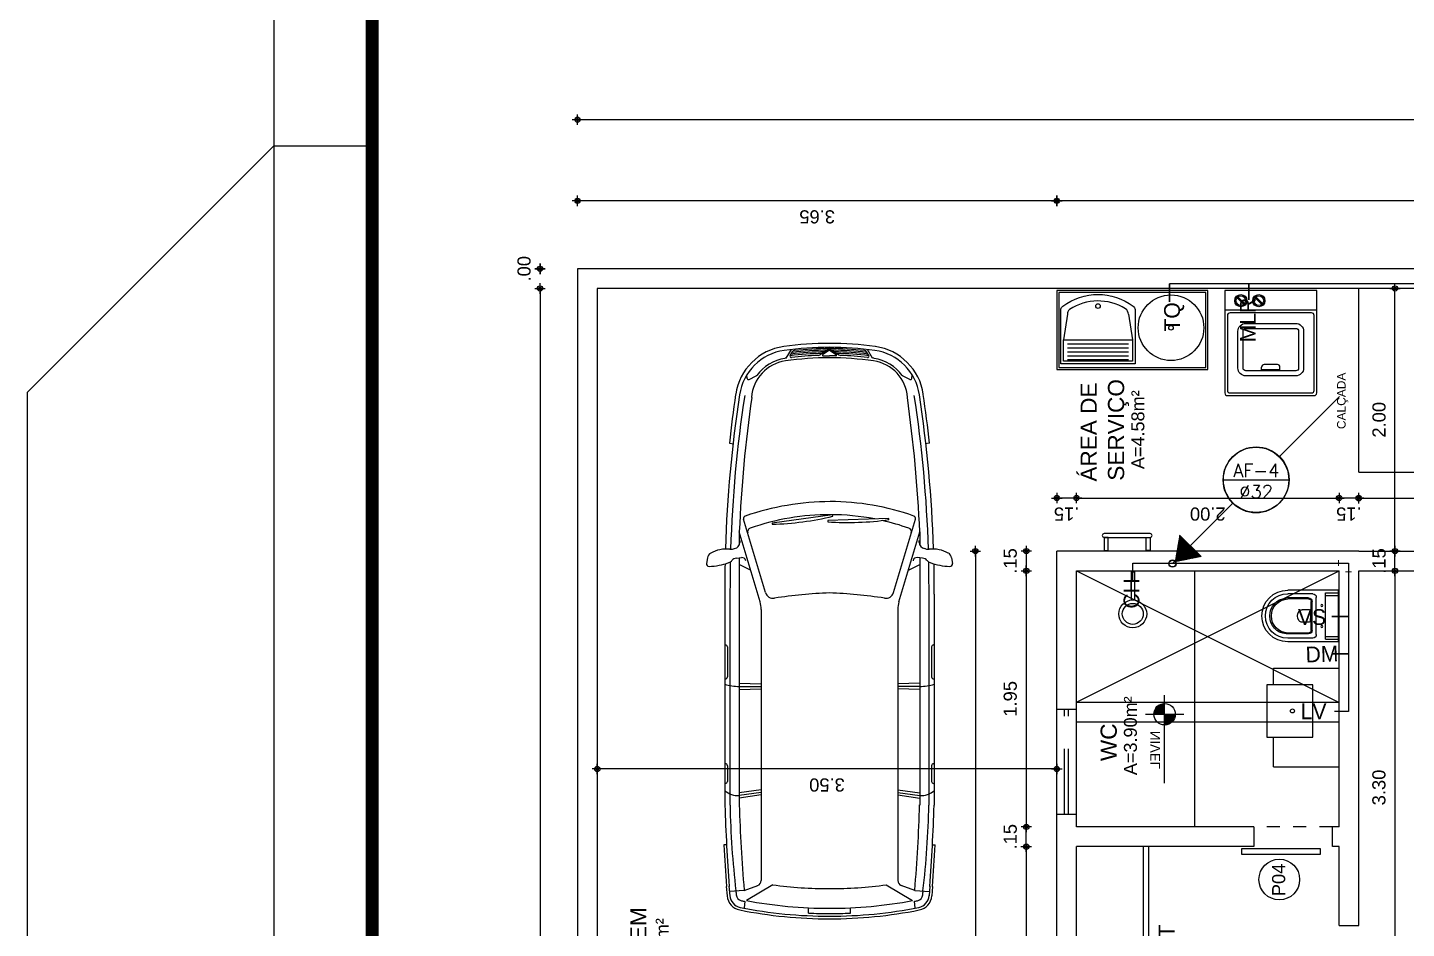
# Model space of a CAD drawing. Header units: millimetres. Extents: x 2426 to 2585, y 1215 to 1309.
# Drawn here: x 2507.04 to 2517.54, y 1279.96 to 1286.82 of the extents above; entities that cross this region are included whole.
import ezdxf
from ezdxf.enums import TextEntityAlignment as Align

# ---------------------------------------------------------------- set-up
doc = ezdxf.new("R2010")
doc.units = ezdxf.units.MM
for name, pattern in [('DASHDOT2', [12.7, 6.35, -3.175, 0, -3.175]), ('DASHED', [0.75, 0.5, -0.25]), ('HIDDEN2', [0.1875, 0.125, -0.0625])]:
    doc.linetypes.add(name, pattern=pattern)
for name, color, linetype in [('01', 1, 'Continuous'), ('02', 2, 'Continuous'), ('A-PEN-B', 5, 'Continuous'), ('A-PEN-C', 4, 'Continuous'), ('A-PEN-G', 3, 'Continuous'), ('A-PEN-M', 6, 'Continuous'), ('BANHO_COZINHA', 7, 'Continuous'), ('CONEXÃO_HIDRÁULICA', 2, 'Continuous'), ('DIVERSOS', 4, 'Continuous'), ('HATCH', 8, 'Continuous'), ('MOVEIS', 7, 'Continuous'), ('TEXTO0', 7, 'Continuous'), ('TEXTO2', 3, 'Continuous'), ('TUBULAÇÃO_HIDRÁULICA', 5, 'Continuous'), ('TXT_0', 7, 'Continuous')]:
    doc.layers.add(name, color=color, linetype=linetype)
doc.styles.add('ADITIVOCAD', font='ROMANS.shx')
doc.styles.add('CARIMBO_DADOS', font='arial.ttf', dxfattribs={"height": 0.1})
doc.styles.add('SANSSERIF', font='sas_____.pfb', dxfattribs={"height": 1})
doc.dimstyles.new('COTAS_EXTERNAS', dxfattribs={"dimtxt": 0.1, "dimasz": 0.01, "dimexe": 0, "dimexo": 0, "dimgap": 0.07, "dimtad": 1, "dimzin": 5, "dimdsep": 46, "dimtxsty": 'CARIMBO_DADOS', "dimblk1": 'CIRCULOS', "dimblk2": 'CIRCULOS', "dimsah": 1, "dimcen": 0, "dimse1": 1, "dimse2": 1, "dimclrd": 8, "dimclre": 8, "dimclrt": 230, "dimadec": 0, "dimazin": 0, "dimtfac": 100, "dimtix": 1, "dimtmove": 2, "dimatfit": 3, "dimldrblk": 'CIRCULOS', "dimfxl": 0, "dimtolj": 1, "dimtzin": 5, "dimarcsym": 0})

# ---------------------------------------------------------------- blocks, each defined once
blk = doc.blocks.new('CIRCULOS')
at = {"layer": 'A-PEN-M'}
for p, q in [((-4, 0), (4, 0)), ((0, 4), (0, -4))]:
    blk.add_line(p, q, dxfattribs=at)
for radius in [2, 1]:
    blk.add_circle((0, 0), radius, dxfattribs=at)
blk = doc.blocks.new('*D289')
at = {"layer": 'A-PEN-B', "color": 8, "lineweight": -2, "ltscale": 0.25, "transparency": 16777216}
for p, q in [((2510.942, 1284.997), (2510.942, 1285.007)), ((2510.942, 1284.977), (2510.942, 1284.967))]:
    blk.add_line(p, q, dxfattribs=at)
at = {"layer": 'Defpoints', "color": 0, "ltscale": 0.25, "transparency": 16777216}
for p in [(2510.942, 1284.987), (2511.228, 1284.987), (2511.228, 1284.987)]:
    blk.add_point(p, dxfattribs=at)
at = {"layer": 'A-PEN-B', "color": 8, "lineweight": -2, "ltscale": 0.25, "transparency": 16777216, "xscale": 0.01, "yscale": 0.01, "zscale": 0.01}
for rotation in [90, 270]:
    blk.add_blockref('CIRCULOS', (2510.942, 1284.987), dxfattribs=dict(at, rotation=rotation))
at = {"layer": 'A-PEN-B', "color": 230, "ltscale": 0.25, "transparency": 16777216, "insert": (2510.821, 1284.987), "char_height": 0.1, "attachment_point": 5, "rotation": 90, "style": 'CARIMBO_DADOS'}
blk.add_mtext('\\A1;.00', dxfattribs=at)
blk = doc.blocks.new('Adh_hicol0')
for radius in [0.559, 0.515]:
    blk.add_circle((0, 0), radius)
blk = doc.blocks.new('Adh_BalaoAf')
for p, q in [((0, 0), (0.65, 0)), ((1.8, 0), (1.15, 0))]:
    blk.add_line(p, q)
blk.add_circle((0.9, 0), 0.25)
blk = doc.blocks.new('Adh_Afn')
blk.add_line((-0.25, 0), (0.25, 0))
blk.add_circle((0, 0), 0.25)
at = {"flags": 8}
for tag, p in [('$AF', (0, 0.07)), ('$DIAM', (0, -0.091))]:
    blk.add_attdef(tag, text='', height=0.1, dxfattribs=at).set_placement(p, align=Align.MIDDLE)

msp = doc.modelspace()

# ---------------------------------------------------------------- hatches: boundary and pattern name
h = msp.add_hatch()
h.set_pattern_fill('_U', color=253, scale=0.005, angle=135, style=0, double=1)
h.set_pattern_definition([(135, (2985.984509, -2586.1457387), (-0.003535533906, -0.003535533906), []), (225, (2985.984509, -2586.1457387), (0.003535533906, -0.003535533906), [])])
h.paths.add_polyline_path([(2515.618, 1281.595, -0.414214), (2515.699, 1281.676), (2515.699, 1281.595)])
h.paths.add_polyline_path([(2515.699, 1281.595), (2515.781, 1281.595, -0.414214), (2515.699, 1281.513)])
at = {"layer": 'HATCH', "lineweight": 18}
h = msp.add_hatch(dxfattribs=at)
h.set_pattern_fill('LINE,_O', color=256, scale=0.001, angle=338.4888)
h.set_pattern_definition([(338.48882318, (285.7381787, 1099.1396418), (0.001164217631, 0.002953848728), [])])
h.paths.add_polyline_path([(2515.979, 1282.796), (2515.813, 1282.959), (2515.778, 1282.756)])

# ---------------------------------------------------------------- linework, layer by layer
at = {"color": 253}
for p, q in [((2512.818, 1284.306), (2512.857, 1284.372)), ((2512.847, 1284.326), (2512.864, 1284.355)), ((2513.147, 1284.379), (2513.076, 1284.332)), ((2513.147, 1284.367), (2513.096, 1284.333)), ((2513.098, 1284.324), (2513.147, 1284.324)), ((2513.147, 1284.379), (2513.217, 1284.332)), ((2513.147, 1284.367), (2513.198, 1284.333)), ((2513.195, 1284.324), (2513.147, 1284.324)), ((2513.446, 1284.326), (2513.43, 1284.355)), ((2513.475, 1284.306), (2513.437, 1284.372)), ((2512.52, 1284.152), (2512.518, 1284.179)), ((2512.535, 1284.144), (2512.589, 1284.172)), ((2513.759, 1284.144), (2513.704, 1284.172)), ((2513.774, 1284.152), (2513.776, 1284.179)), ((2512.385, 1283.659), (2512.418, 1283.655)), ((2513.909, 1283.659), (2513.876, 1283.655)), ((2512.66, 1282.521), (2512.493, 1283.08)), ((2513.171, 1283.112), (2512.71, 1283.051)), ((2512.71, 1283.051), (2512.711, 1283.042)), ((2513.598, 1283.086), (2513.134, 1283.069)), ((2513.134, 1283.069), (2513.134, 1283.06)), ((2513.173, 1283.103), (2513.171, 1283.112)), ((2513.599, 1283.076), (2513.598, 1283.086)), ((2513.634, 1282.521), (2513.801, 1283.08)), ((2512.459, 1282.983), (2512.459, 1282.884)), ((2512.618, 1282.45), (2512.459, 1282.983)), ((2513.676, 1282.45), (2513.835, 1282.983)), ((2513.835, 1282.983), (2513.835, 1282.884)), ((2512.416, 1282.854), (2512.424, 1282.856)), ((2513.877, 1282.854), (2513.869, 1282.856)), ((2512.217, 1282.786), (2512.21, 1282.743)), ((2512.438, 1282.783), (2512.477, 1282.788)), ((2512.459, 1282.786), (2512.459, 1280.902)), ((2512.546, 1282.692), (2512.459, 1282.736)), ((2513.748, 1282.692), (2513.835, 1282.736)), ((2513.856, 1282.783), (2513.817, 1282.788)), ((2513.834, 1282.786), (2513.834, 1280.902)), ((2514.077, 1282.786), (2514.084, 1282.743)), ((2512.349, 1282.51), (2512.349, 1280.902)), ((2512.389, 1282.51), (2512.389, 1280.902)), ((2513.904, 1282.51), (2513.904, 1280.902)), ((2513.944, 1282.51), (2513.944, 1280.902)), ((2512.626, 1282.393), (2512.626, 1280.329)), ((2513.667, 1282.393), (2513.667, 1280.329)), ((2512.354, 1282.123), (2512.349, 1282.123)), ((2512.369, 1282.108), (2512.369, 1281.879)), ((2513.924, 1282.108), (2513.924, 1281.879)), ((2513.939, 1282.123), (2513.944, 1282.123)), ((2512.354, 1281.864), (2512.349, 1281.864)), ((2512.459, 1281.832), (2512.626, 1281.827)), ((2512.459, 1281.807), (2512.626, 1281.807)), ((2512.459, 1281.783), (2512.626, 1281.788)), ((2513.835, 1281.832), (2513.667, 1281.827)), ((2513.835, 1281.807), (2513.667, 1281.807)), ((2513.835, 1281.783), (2513.667, 1281.788)), ((2513.939, 1281.864), (2513.944, 1281.864)), ((2515.699, 1281.069), (2515.699, 1281.741)), ((2515.553, 1281.595), (2515.846, 1281.595)), ((2512.354, 1281.218), (2512.349, 1281.218)), ((2512.369, 1281.203), (2512.369, 1281.083)), ((2513.924, 1281.203), (2513.924, 1281.083)), ((2513.939, 1281.218), (2513.944, 1281.218)), ((2512.354, 1281.068), (2512.349, 1281.068)), ((2513.939, 1281.068), (2513.944, 1281.068)), ((2512.626, 1281.02), (2512.459, 1280.996)), ((2512.626, 1281), (2512.459, 1280.975)), ((2512.626, 1280.98), (2512.459, 1280.955)), ((2513.667, 1281.02), (2513.835, 1280.996)), ((2513.667, 1281), (2513.835, 1280.975)), ((2513.667, 1280.98), (2513.835, 1280.955)), ((2512.362, 1280.601), (2512.342, 1280.6)), ((2513.931, 1280.601), (2513.951, 1280.6)), ((2512.361, 1280.283), (2512.367, 1280.212)), ((2512.381, 1280.285), (2512.387, 1280.213)), ((2512.497, 1280.254), (2512.385, 1280.245)), ((2512.497, 1280.254), (2512.6, 1280.291)), ((2512.715, 1280.295), (2512.514, 1280.176)), ((2513.579, 1280.295), (2513.78, 1280.176)), ((2513.797, 1280.254), (2513.694, 1280.291)), ((2513.797, 1280.254), (2513.909, 1280.245)), ((2513.912, 1280.285), (2513.906, 1280.213)), ((2513.932, 1280.283), (2513.926, 1280.212)), ((2512.502, 1280.17), (2512.496, 1280.121)), ((2512.986, 1280.081), (2512.988, 1280.12)), ((2513.307, 1280.081), (2513.306, 1280.12)), ((2513.791, 1280.17), (2513.798, 1280.121))]:
    msp.add_line(p, q, dxfattribs=at)
msp.add_circle((2515.699, 1281.595), 0.0817, dxfattribs=at)
for centre, radius, start, end in [((2513.147, 1281.924), 2.495, 89.9922, 98.0306), ((2513.147, 1281.924), 2.495, 81.9694, 90.0078), ((2512.858, 1283.969), 0.43, 98.0306, 171.7041), ((2512.858, 1283.969), 0.4, 98.0306, 171.7041), ((2513.147, 1281.924), 2.465, 89.9922, 98.0306), ((2513.147, 1281.924), 2.385, 89.9922, 98.0937), ((2512.856, 1284.321), 0.01, 149.5234, 276.9056), ((2513.147, 1281.924), 2.419, 91.3102, 97.1229), ((2513.147, 1281.924), 2.431, 90.8639, 96.9141), ((2513.147, 1281.924), 2.405, 92.0444, 96.9056), ((2513.147, 1281.924), 2.443, 90.4273, 96.6993), ((2512.881, 1284.344), 0.02, 96.2528, 149.5234), ((2513.147, 1281.924), 2.455, 90, 96.2528), ((2513.06, 1284.357), 0.03, 272.0444, 303.64), ((2513.098, 1284.329), 0.005, 123.5137, 270), ((2513.147, 1281.924), 2.465, 81.9694, 90.0078), ((2513.147, 1281.924), 2.455, 83.7472, 90), ((2513.147, 1281.924), 2.385, 81.9063, 90.0078), ((2513.147, 1281.924), 2.443, 83.3007, 89.5727), ((2513.147, 1281.924), 2.431, 83.0859, 89.1361), ((2513.195, 1284.329), 0.005, 270, 56.4863), ((2513.147, 1281.924), 2.419, 82.8771, 88.6898), ((2513.234, 1284.357), 0.03, 236.36, 267.9556), ((2513.147, 1281.924), 2.405, 83.0944, 87.9556), ((2513.412, 1284.344), 0.02, 30.4766, 83.7472), ((2513.438, 1284.321), 0.01, 263.0944, 30.4766), ((2513.436, 1283.969), 0.4, 8.2959, 81.9694), ((2513.436, 1283.969), 0.43, 8.2959, 81.9694), ((2512.853, 1283.988), 0.3, 98.0937, 176.3106), ((2512.853, 1283.988), 0.32, 98.0937, 144.2893), ((2513.147, 1281.924), 2.405, 97.843, 98.0937), ((2513.147, 1281.924), 2.405, 81.9063, 82.157), ((2513.441, 1283.988), 0.3, 3.6894, 81.9063), ((2513.441, 1283.988), 0.32, 35.7107, 81.9063), ((2512.53, 1284.153), 0.01, 185.3423, 296.4749), ((2512.585, 1284.181), 0.01, 296.4749, 324.2893), ((2513.709, 1284.181), 0.01, 215.7107, 243.5251), ((2513.764, 1284.153), 0.01, 243.5251, 354.6577), ((2522.009, 1282.555), 9.66, 171.2385, 178.2293), ((2523.121, 1282.472), 10.802, 171.7041, 173.6926), ((2522.01, 1282.555), 9.621, 171.2344, 178.2284), ((2523, 1282.528), 10.55, 171.9398, 177.529), ((2503.294, 1282.528), 10.55, 2.471, 8.0602), ((2504.284, 1282.555), 9.621, 1.7716, 8.7656), ((2504.284, 1282.555), 9.66, 1.7707, 8.7615), ((2503.172, 1282.472), 10.802, 6.3074, 8.2959), ((2513.165, 1281.18), 2.034, 90.3247, 108.9193), ((2513.153, 1281.32), 1.894, 70.3901, 90.0138), ((2512.512, 1283.086), 0.02, 109.6099, 196.6119), ((2513.141, 1281.319), 1.795, 89.6316, 109.4683), ((2512.65, 1285.294), 2.253, 271.5598, 283.4099), ((2513.287, 1285.308), 2.253, 266.1076, 277.9577), ((2513.153, 1281.32), 1.794, 79.095, 90.0138), ((2513.153, 1281.32), 1.794, 70.5282, 77.22), ((2513.782, 1283.086), 0.02, 343.3881, 70.3901), ((2536.525, 1282.343), 24.034, 178.5497, 178.5532), ((2512.553, 1282.984), 0.03, 109.4718, 196.6119), ((2513.741, 1282.984), 0.03, 343.3881, 70.5282), ((2489.768, 1282.343), 24.034, 1.4468, 1.4503), ((2512.365, 1282.598), 0.255, 85.0058, 118.7734), ((2512.396, 1282.952), 0.1, 265.0058, 281.8917), ((2512.414, 1282.905), 0.05, 281.8917, 358.3273), ((2534.039, 1282.273), 21.585, 178.2873, 178.3273), ((2492.254, 1282.273), 21.585, 1.6727, 1.7127), ((2513.88, 1282.905), 0.05, 181.6727, 258.1083), ((2513.898, 1282.952), 0.1, 258.1083, 274.9942), ((2513.929, 1282.598), 0.255, 61.2266, 94.9942), ((2512.229, 1282.74), 0.02, 170.7899, 272.3087), ((2512.266, 1282.778), 0.05, 118.7734, 170.7899), ((2512.21, 1283.212), 0.492, 272.3087, 290.122), ((2525.15, 1282.51), 12.801, 178.9695, 180), ((2512.372, 1282.79), 0.0411, 281.2199, 321.8273), ((2525.15, 1282.51), 12.761, 178.904, 180), ((2512.443, 1282.734), 0.05, 96.4201, 141.8273), ((2512.48, 1282.758), 0.03, 11.9864, 96.4201), ((2513.813, 1282.758), 0.03, 83.5799, 168.0136), ((2513.85, 1282.734), 0.05, 38.1727, 83.5799), ((2513.922, 1282.79), 0.0411, 218.1727, 258.7801), ((2501.144, 1282.51), 12.761, 0, 1.096), ((2514.083, 1283.212), 0.492, 249.878, 267.6913), ((2501.144, 1282.51), 12.801, 0, 1.0305), ((2514.028, 1282.778), 0.05, 9.2101, 61.2266), ((2514.064, 1282.74), 0.02, 267.6913, 9.2101), ((2512.426, 1282.393), 0.2, 0, 16.6119), ((2512.717, 1282.538), 0.06, 196.6119, 281.0951), ((2513.282, 1278.876), 3.645, 92.1236, 98.7298), ((2513.012, 1278.876), 3.645, 81.2702, 87.8764), ((2513.577, 1282.538), 0.06, 258.9049, 343.3881), ((2513.867, 1282.393), 0.2, 163.3881, 180), ((2512.354, 1282.108), 0.015, 0, 90), ((2513.939, 1282.108), 0.015, 90, 180), ((2512.448, 1282.111), 0.304, 251.0892, 272.1187), ((2512.354, 1281.879), 0.015, 270, 0), ((2513.846, 1282.111), 0.304, 267.8813, 288.9108), ((2513.939, 1281.879), 0.015, 180, 270), ((2512.354, 1281.203), 0.015, 0, 90), ((2513.939, 1281.203), 0.015, 90, 180), ((2512.354, 1281.083), 0.015, 270, 0), ((2513.939, 1281.083), 0.015, 180, 270), ((2512.451, 1281.13), 0.155, 229.1448, 273.0127), ((2513.843, 1281.13), 0.155, 266.9873, 310.8552), ((2529.983, 1281.5), 17.643, 181.9438, 183.9507), ((2519.12, 1281.037), 6.732, 181.1365, 186.7175), ((2524.54, 1281.268), 12.086, 181.7201, 184.8106), ((2501.753, 1281.268), 12.086, 355.1894, 358.2799), ((2507.173, 1281.037), 6.732, 353.2825, 358.8635), ((2496.311, 1281.5), 17.643, 356.0493, 358.0562), ((2529.983, 1281.5), 17.663, 182.9218, 183.9507), ((2496.311, 1281.5), 17.663, 356.0493, 357.0782), ((2512.586, 1280.329), 0.04, 289.4009, 0), ((2513.707, 1280.329), 0.04, 180, 250.5991), ((2512.487, 1280.222), 0.1, 184.867, 258.7257), ((2534.058, 1282.157), 21.708, 185.042, 185.1212), ((2512.487, 1280.224), 0.05, 184.867, 259.4617), ((2513.147, 1283.532), 3.265, 262.3957, 270), ((2513.147, 1283.532), 3.265, 270, 277.6043), ((2513.807, 1280.224), 0.05, 280.5383, 355.133), ((2513.807, 1280.222), 0.1, 281.2743, 355.133), ((2492.236, 1282.157), 21.708, 354.8788, 354.958), ((2512.487, 1280.222), 0.12, 184.867, 258.7257), ((2513.147, 1283.532), 3.475, 258.7257, 270), ((2513.102, 1283.532), 3.415, 259.4617, 259.8848), ((2513.147, 1283.532), 3.415, 259.3133, 270), ((2513.147, 1283.532), 3.415, 270, 280.6867), ((2513.147, 1283.532), 3.475, 270, 281.2743), ((2513.191, 1283.532), 3.415, 280.1152, 280.5383), ((2513.807, 1280.222), 0.12, 281.2743, 355.133), ((2513.147, 1283.532), 3.495, 258.7257, 270), ((2513.147, 1283.532), 3.455, 267.3372, 270), ((2513.147, 1283.532), 3.495, 270, 281.2743), ((2513.147, 1283.532), 3.455, 270, 272.6628)]:
    msp.add_arc(centre, radius, start, end, dxfattribs=at)
at = {"layer": '01', "color": 253}
for p, q in [((2515.444, 1282.678), (2515.47, 1282.678)), ((2515.444, 1282.678), (2515.444, 1282.464)), ((2515.47, 1282.678), (2515.47, 1282.464)), ((2516.796, 1282.48), (2516.625, 1282.48)), ((2516.828, 1282.512), (2516.637, 1282.512)), ((2516.796, 1282.473), (2516.637, 1282.473)), ((2516.816, 1282.233), (2516.816, 1282.453)), ((2516.822, 1282.233), (2516.822, 1282.453)), ((2516.854, 1282.201), (2516.854, 1282.485)), ((2516.926, 1282.499), (2517.025, 1282.499)), ((2516.804, 1282.39), (2516.746, 1282.39)), ((2516.762, 1282.39), (2516.762, 1282.389)), ((2516.796, 1282.213), (2516.637, 1282.213)), ((2516.804, 1282.296), (2516.746, 1282.296)), ((2516.796, 1282.206), (2516.625, 1282.206)), ((2516.828, 1282.174), (2516.637, 1282.174)), ((2516.926, 1282.187), (2517.025, 1282.187))]:
    msp.add_line(p, q, dxfattribs=at)
for radius in [0.106, 0.0797]:
    msp.add_circle((2515.457, 1282.359), radius, dxfattribs=at)
at = {"layer": '01', "color": 253, "extrusion": (0, 0, -1)}
for centre, major_axis, start_param, end_param in [((2516.637, 1282.343), (-0.12, 0.12), 3.926991, 7.068583), ((2516.637, 1282.343), (-0.097, 0.097), 4.015064, 6.98051), ((2516.643, 1282.343), (-0.0922, -0.0922), 5.543175, 8.593992), ((2516.796, 1282.453), (-0.0188, 0.0188), 0.785398, 2.356194), ((2516.796, 1282.453), (-0.0143, 0.0143), 0.785398, 2.356194), ((2516.828, 1282.485), (-0.0188, 0.0188), 0.785398, 2.356194), ((2516.897, 1282.423), (-0.00564, -0.00564), 2.356194490189015, 8.639379797368601), ((2516.767, 1282.343), (-0.0398, -0.0398), 0.072742, 1.498055), ((2516.746, 1282.361), (-0.0203, 0.0203), -0.072742, 0.785398), ((2516.55, 1282.337), (-0.184, -0.184), 3.720465, 3.902095), ((2516.55, 1282.35), (-0.184, 0.184), 2.38109, 2.56272), ((2516.746, 1282.325), (-0.0203, -0.0203), 5.497787, 6.355927), ((2516.796, 1282.233), (-0.0188, -0.0188), 3.926991, 5.497787), ((2516.796, 1282.233), (-0.0143, -0.0143), 3.926991, 5.497787), ((2516.897, 1282.263), (-0.00564, -0.00564), 2.356194490189015, 8.639379797368601), ((2516.828, 1282.201), (-0.0188, -0.0188), 3.926991, 5.497787)]:
    msp.add_ellipse(centre, major_axis=major_axis, ratio=1, start_param=start_param, end_param=end_param, dxfattribs=at)
at = {"layer": '02', "color": 253}
for p, q in [((2517.025, 1282.54), (2516.637, 1282.54)), ((2517.025, 1282.146), (2517.025, 1282.54)), ((2516.926, 1282.52), (2517.025, 1282.52)), ((2516.926, 1282.166), (2516.926, 1282.52)), ((2517.025, 1282.146), (2516.637, 1282.146)), ((2516.926, 1282.166), (2517.025, 1282.166))]:
    msp.add_line(p, q, dxfattribs=at)
at = {"layer": '02', "color": 253, "extrusion": (0, 0, -1)}
msp.add_ellipse((2516.637, 1282.343), major_axis=(-0.139, 0.139), ratio=1, start_param=3.926991, end_param=7.068583, dxfattribs=at)
at = {"layer": 'A-PEN-B', "color": 253}
for p, q in [((2541.218, 1286.122), (2511.238, 1286.122)), ((2541.228, 1284.987), (2511.228, 1284.987)), ((2511.228, 1284.987), (2511.228, 1273.987)), ((2541.078, 1284.837), (2511.378, 1284.837)), ((2511.378, 1284.837), (2511.378, 1274.137)), ((2517.178, 1283.437), (2517.178, 1284.837)), ((2517.178, 1283.437), (2520.178, 1283.437)), ((2515.038, 1283.241), (2517.018, 1283.241)), ((2517.188, 1283.239), (2521.168, 1283.239)), ((2517.178, 1282.837), (2514.878, 1282.837)), ((2514.878, 1275.637), (2514.878, 1282.837)), ((2517.178, 1282.837), (2520.178, 1282.837)), ((2514.646, 1282.677), (2514.646, 1280.747)), ((2515.028, 1280.737), (2515.028, 1282.687)), ((2515.028, 1282.687), (2517.028, 1282.687)), ((2517.028, 1280.737), (2517.028, 1282.687)), ((2517.178, 1280.487), (2517.178, 1282.687)), ((2517.178, 1279.987), (2517.178, 1282.687)), ((2517.178, 1282.687), (2520.178, 1282.687)), ((2517.454, 1282.677), (2517.454, 1279.397)), ((2515.028, 1281.631), (2514.878, 1281.631)), ((2514.868, 1281.178), (2511.388, 1281.178)), ((2515.028, 1280.831), (2514.878, 1280.831)), ((2516.378, 1280.737), (2515.028, 1280.737)), ((2515.028, 1280.737), (2515.028, 1280.737)), ((2517.028, 1280.737), (2516.978, 1280.737)), ((2514.645, 1280.577), (2514.645, 1278.247)), ((2516.378, 1280.587), (2515.028, 1280.587)), ((2515.028, 1278.237), (2515.028, 1280.587)), ((2517.028, 1280.587), (2516.978, 1280.587)), ((2517.028, 1279.987), (2517.028, 1280.587)), ((2517.028, 1279.987), (2517.178, 1279.987))]:
    msp.add_line(p, q, dxfattribs=at)
at = {"layer": 'A-PEN-B', "color": 5, "ltscale": 0.25}
for p, q in [((2520.704, 1284.872), (2515.737, 1284.872)), ((2515.737, 1284.872), (2515.737, 1284.735)), ((2515.737, 1284.735), (2515.737, 1284.872)), ((2516.34, 1284.872), (2516.34, 1284.751)), ((2516.34, 1284.751), (2516.34, 1284.872)), ((2515.457, 1282.615), (2515.457, 1282.746)), ((2515.457, 1282.746), (2517.101, 1282.746)), ((2517.101, 1282.746), (2517.101, 1282.338)), ((2517.101, 1282.338), (2516.972, 1282.338)), ((2516.972, 1282.338), (2517.101, 1282.338)), ((2517.101, 1282.338), (2517.101, 1282.054)), ((2517.101, 1282.054), (2516.975, 1282.054)), ((2516.975, 1282.054), (2517.101, 1282.054)), ((2517.101, 1282.054), (2517.101, 1281.617)), ((2517.101, 1281.617), (2516.994, 1281.617))]:
    msp.add_line(p, q, dxfattribs=at)
at = {"layer": 'A-PEN-B', "color": 253, "ltscale": 0.25}
for p, q in [((2514.646, 1282.847), (2514.646, 1282.857)), ((2514.646, 1282.837), (2514.646, 1282.687)), ((2514.646, 1282.677), (2514.646, 1282.667)), ((2514.646, 1280.747), (2514.646, 1280.757)), ((2514.646, 1280.587), (2514.646, 1280.737)), ((2514.646, 1280.577), (2514.646, 1280.567))]:
    msp.add_line(p, q, dxfattribs=at)
at = {"layer": 'A-PEN-C', "color": 253}
for p, q in [((2514.878, 1280.831), (2514.878, 1281.631)), ((2515.028, 1280.831), (2515.028, 1281.631))]:
    msp.add_line(p, q, dxfattribs=at)
msp.add_circle((2516.573, 1280.336), 0.155, dxfattribs=at)
at = {"layer": 'A-PEN-G', "color": 253}
for p, q in [((2515.589, 1282.971), (2515.239, 1282.971)), ((2515.239, 1282.941), (2515.589, 1282.941)), ((2515.239, 1282.941), (2515.239, 1282.841)), ((2515.269, 1282.941), (2515.239, 1282.941)), ((2515.239, 1282.841), (2515.269, 1282.841)), ((2515.269, 1282.841), (2515.269, 1282.941)), ((2515.559, 1282.841), (2515.559, 1282.941)), ((2515.559, 1282.941), (2515.589, 1282.941)), ((2515.589, 1282.841), (2515.559, 1282.841)), ((2515.589, 1282.941), (2515.589, 1282.841))]:
    msp.add_line(p, q, dxfattribs=at)
at = {"layer": 'A-PEN-G', "color": 253, "linetype": 'DASHED'}
for p, q in [((2514.938, 1280.831), (2514.938, 1281.631)), ((2514.968, 1280.831), (2514.968, 1281.631))]:
    msp.add_line(p, q, dxfattribs=at)
at = {"layer": 'A-PEN-G', "color": 253}
for centre, start, end in [((2515.239, 1282.956), 90, 270), ((2515.589, 1282.956), 270, 90)]:
    msp.add_arc(centre, 0.015, start, end, dxfattribs=at)
at = {"layer": 'A-PEN-M', "color": 253, "ltscale": 0.25}
for p, q in [((2514.868, 1285.504), (2511.238, 1285.504)), ((2531.718, 1285.504), (2514.888, 1285.504)), ((2510.942, 1284.827), (2510.942, 1274.147)), ((2514.868, 1283.241), (2514.858, 1283.241)), ((2515.028, 1283.241), (2514.878, 1283.241)), ((2515.038, 1283.241), (2515.048, 1283.241)), ((2517.018, 1283.241), (2517.008, 1283.241)), ((2517.178, 1283.241), (2517.028, 1283.241)), ((2517.188, 1283.241), (2517.198, 1283.241)), ((2517.454, 1282.847), (2517.454, 1282.857)), ((2514.258, 1282.827), (2514.258, 1275.647)), ((2517.454, 1282.687), (2517.454, 1282.837)), ((2517.454, 1282.677), (2517.454, 1282.667))]:
    msp.add_line(p, q, dxfattribs=at)
at = {"layer": 'A-PEN-M', "color": 253}
for p, q in [((2517.454, 1282.847), (2517.454, 1284.827)), ((2515.929, 1280.737), (2515.93, 1282.687)), ((2516.528, 1281.82), (2516.528, 1281.945)), ((2516.528, 1281.945), (2517.028, 1281.945)), ((2516.828, 1281.82), (2516.478, 1281.82)), ((2516.478, 1281.82), (2516.478, 1281.42)), ((2516.828, 1281.42), (2516.828, 1281.82)), ((2516.478, 1281.42), (2516.828, 1281.42)), ((2516.528, 1281.32), (2516.528, 1281.42)), ((2516.528, 1281.195), (2516.528, 1281.32)), ((2516.528, 1281.195), (2517.028, 1281.195)), ((2516.378, 1280.737), (2516.378, 1280.587)), ((2516.978, 1280.587), (2516.978, 1280.737)), ((2515.538, 1278.697), (2515.538, 1280.587)), ((2515.578, 1278.737), (2515.578, 1280.587)), ((2516.886, 1280.57), (2516.286, 1280.57)), ((2516.286, 1280.57), (2516.286, 1280.53)), ((2516.286, 1280.53), (2516.886, 1280.53)), ((2516.886, 1280.53), (2516.886, 1280.57))]:
    msp.add_line(p, q, dxfattribs=at)
at = {"layer": 'A-PEN-M', "color": 253, "linetype": 'DASHDOT2'}
for p, q in [((2515.028, 1282.687), (2517.024, 1281.687)), ((2515.028, 1281.687), (2517.028, 1282.687)), ((2515.028, 1281.687), (2517.024, 1281.687)), ((2515.028, 1281.537), (2517.024, 1281.537))]:
    msp.add_line(p, q, dxfattribs=at)
at = {"layer": 'A-PEN-M', "color": 253, "linetype": 'HIDDEN2', "ltscale": 0.25}
msp.add_line((2516.978, 1280.737), (2516.378, 1280.737), dxfattribs=at)
at = {"layer": 'A-PEN-M', "color": 253}
msp.add_circle((2516.673, 1281.62), 0.015, dxfattribs=at)
at = {"layer": 'BANHO_COZINHA', "color": 253}
for p, q in [((2514.959, 1284.64), (2514.929, 1284.445)), ((2515.424, 1284.64), (2515.454, 1284.445)), ((2514.929, 1284.445), (2515.454, 1284.445)), ((2514.96, 1284.415), (2515.424, 1284.415)), ((2514.96, 1284.385), (2515.424, 1284.385)), ((2514.96, 1284.355), (2515.424, 1284.355)), ((2514.96, 1284.325), (2515.424, 1284.325)), ((2514.96, 1284.295), (2515.424, 1284.295))]:
    msp.add_line(p, q, dxfattribs=at)
for points in [[(2514.878, 1284.221), (2516.028, 1284.221), (2516.028, 1284.821), (2514.878, 1284.821)], [(2516.013, 1284.806), (2514.893, 1284.806), (2514.893, 1284.236), (2516.013, 1284.236)]]:
    msp.add_lwpolyline(points, close=True, dxfattribs=at)
msp.add_lwpolyline([(2514.909, 1284.68, -0.153737), (2514.924, 1284.701, -0.338906), (2515.46, 1284.701, -0.256007), (2515.474, 1284.676), (2515.474, 1284.264), (2514.909, 1284.264)], format="xyb", close=True, dxfattribs=at)
msp.add_lwpolyline([(2515.454, 1284.445), (2515.454, 1284.284), (2514.929, 1284.284), (2514.929, 1284.445, -0.125189)], format="xyb", dxfattribs=at)
for centre, radius in [((2515.748, 1284.538), 0.25), ((2515.192, 1284.703), 0.0177), ((2515.748, 1284.538), 0.0177)]:
    msp.add_circle(centre, radius, dxfattribs=at)
for centre, radius, start, end in [((2515.192, 1284.351), 0.391, 57.7458, 123.7499), ((2515.009, 1284.64), 0.05, 132.7383, 180), ((2515.374, 1284.64), 0.05, 0, 57.7458)]:
    msp.add_arc(centre, radius, start, end, dxfattribs=at)
at = {"layer": 'CONEXÃO_HIDRÁULICA', "lineweight": 18}
msp.add_line((2517.023, 1282.724), (2517.023, 1282.769), dxfattribs=at)
msp.add_lwpolyline([(2517.123, 1282.678), (2517.078, 1282.678), (2517.101, 1282.678), (2517.101, 1282.746), (2517.023, 1282.746)], dxfattribs=at)
at = {"layer": 'DIVERSOS', "lineweight": 18}
msp.add_lwpolyline([(2515.778, 1282.756), (2515.979, 1282.796), (2515.813, 1282.959)], dxfattribs=at)
at = {"layer": 'MOVEIS', "color": 253}
for p, q in [((2516.858, 1284.821), (2516.158, 1284.821)), ((2516.158, 1284.821), (2516.158, 1284.041)), ((2516.302, 1284.714), (2516.251, 1284.766)), ((2516.31, 1284.721), (2516.258, 1284.773)), ((2516.44, 1284.714), (2516.388, 1284.766)), ((2516.447, 1284.721), (2516.395, 1284.773)), ((2516.858, 1284.041), (2516.858, 1284.821)), ((2516.858, 1284.671), (2516.158, 1284.671)), ((2516.178, 1284.631), (2516.178, 1284.061)), ((2516.818, 1284.651), (2516.198, 1284.651)), ((2516.838, 1284.061), (2516.838, 1284.631)), ((2516.438, 1284.218), (2516.438, 1284.238)), ((2516.578, 1284.218), (2516.438, 1284.218)), ((2516.558, 1284.258), (2516.458, 1284.258)), ((2516.578, 1284.218), (2516.578, 1284.238)), ((2516.178, 1284.021), (2516.838, 1284.021)), ((2516.198, 1284.041), (2516.818, 1284.041))]:
    msp.add_line(p, q, dxfattribs=at)
for points in [[(2516.318, 1284.171, -0.414214), (2516.258, 1284.231), (2516.258, 1284.511, -0.414214), (2516.318, 1284.571), (2516.698, 1284.571, -0.414214), (2516.758, 1284.511), (2516.758, 1284.231, -0.414214), (2516.698, 1284.171)], [(2516.318, 1284.21, -0.414214), (2516.297, 1284.231), (2516.297, 1284.511, -0.414214), (2516.318, 1284.533), (2516.698, 1284.533, -0.414214), (2516.72, 1284.511), (2516.72, 1284.231, -0.414214), (2516.698, 1284.21)]]:
    msp.add_lwpolyline(points, format="xyb", close=True, dxfattribs=at)
for centre, radius in [((2516.28, 1284.744), 0.0468), ((2516.28, 1284.744), 0.037), ((2516.417, 1284.744), 0.0468), ((2516.417, 1284.744), 0.037)]:
    msp.add_circle(centre, radius, dxfattribs=at)
for centre, start, end in [((2516.198, 1284.631), 90, 180), ((2516.818, 1284.631), 0, 90), ((2516.458, 1284.238), 90, 180), ((2516.558, 1284.238), 0, 90), ((2516.178, 1284.041), 180, 270), ((2516.198, 1284.061), 180, 270), ((2516.818, 1284.061), 270, 0), ((2516.838, 1284.041), 270, 0)]:
    msp.add_arc(centre, 0.02, start, end, dxfattribs=at)
at = {"layer": 'TEXTO0', "linetype": 'ByBlock'}
msp.add_lwpolyline([(2508.914, 1264.548), (2583.451, 1264.548), (2583.451, 1309.098), (2508.914, 1309.098)], close=True, dxfattribs=at)
at = {"layer": 'TEXTO0', "linetype": 'ByBlock', "const_width": 0.1}
msp.add_lwpolyline([(2509.664, 1265.298), (2582.332, 1265.298), (2582.332, 1308.348), (2509.664, 1308.348)], close=True, dxfattribs=at)
at = {"layer": 'TEXTO0', "linetype": 'ByBlock'}
msp.add_lwpolyline([(2508.914, 1264.548), (2507.039, 1264.548), (2507.039, 1284.048), (2508.914, 1285.923), (2509.664, 1285.923)], dxfattribs=at)

# ---------------------------------------------------------------- block references
at = {"layer": 'A-PEN-B', "color": 253, "xscale": 0.01, "yscale": 0.01, "zscale": 0.01}
for p, rotation in [((2511.228, 1286.122), 180), ((2515.028, 1283.241), 180), ((2517.178, 1283.239), 180), ((2514.646, 1282.687), 90), ((2517.454, 1282.687), 90), ((2511.378, 1281.178), 180), ((2514.646, 1280.737), 270), ((2514.645, 1280.587), 90)]:
    msp.add_blockref('CIRCULOS', p, dxfattribs=dict(at, rotation=rotation))
for p in [(2517.028, 1283.241), (2514.878, 1281.178)]:
    msp.add_blockref('CIRCULOS', p, dxfattribs=at)
at = {"layer": 'A-PEN-B', "color": 253, "ltscale": 0.25, "xscale": 0.01, "yscale": 0.01, "zscale": 0.01}
for p, rotation in [((2514.646, 1282.837), 270), ((2514.646, 1282.687), 90), ((2514.646, 1280.737), 270), ((2514.646, 1280.587), 90)]:
    msp.add_blockref('CIRCULOS', p, dxfattribs=dict(at, rotation=rotation))
at = {"layer": 'A-PEN-M', "color": 253, "linetype": 'HIDDEN2', "ltscale": 0.25, "xscale": 0.01, "yscale": 0.01, "zscale": 0.01}
for p, rotation in [((2511.228, 1285.504), 180), ((2514.878, 1285.504), 180), ((2510.942, 1284.837), 90)]:
    msp.add_blockref('CIRCULOS', p, dxfattribs=dict(at, rotation=rotation))
msp.add_blockref('CIRCULOS', (2514.878, 1285.504), dxfattribs=at)
at = {"layer": 'A-PEN-M', "color": 253, "xscale": 0.01, "yscale": 0.01, "zscale": 0.01}
for p, rotation in [((2517.454, 1284.837), 90), ((2517.454, 1282.837), 270)]:
    msp.add_blockref('CIRCULOS', p, dxfattribs=dict(at, rotation=rotation))
at = {"layer": 'A-PEN-M', "color": 253, "ltscale": 0.25, "xscale": 0.01, "yscale": 0.01, "zscale": 0.01}
for p in [(2514.878, 1283.241), (2517.028, 1283.241)]:
    msp.add_blockref('CIRCULOS', p, dxfattribs=at)
for p, rotation in [((2515.028, 1283.241), 180), ((2517.178, 1283.241), 180), ((2514.258, 1282.837), 90), ((2517.454, 1282.837), 270), ((2517.454, 1282.687), 90)]:
    msp.add_blockref('CIRCULOS', p, dxfattribs=dict(at, rotation=rotation))
at = {"layer": 'DIVERSOS', "lineweight": 18, "rotation": 44.99999999999999}
msp.add_blockref('Adh_BalaoAf', (2515.759, 1282.742), dxfattribs=at)
at = {"layer": 'DIVERSOS', "lineweight": 18}
ref = msp.add_blockref('Adh_Afn', (2516.397, 1283.381), dxfattribs=at)
ref.add_attrib('$AF', 'AF-4', dxfattribs={"layer": 'TXT_0', "height": 0.1, "style": 'ADITIVOCAD', "flags": 8}).set_placement((2516.397, 1283.451), align=Align.MIDDLE)
ref.add_attrib('$DIAM', '%%C32', dxfattribs={"layer": 'TXT_0', "height": 0.1, "style": 'ADITIVOCAD', "flags": 8}).set_placement((2516.397, 1283.29), align=Align.MIDDLE)
at = {"layer": 'TUBULAÇÃO_HIDRÁULICA', "lineweight": 18, "xscale": 0.0500000000001819, "yscale": 0.0500000000001819, "zscale": 0.0500000000001819}
msp.add_blockref('Adh_hicol0', (2515.759, 1282.742), dxfattribs=at)

# ---------------------------------------------------------------- texts
at = {"color": 253, "text_generation_flag": 4, "flags": 8}
msp.add_attdef('NIVEL', (2515.665, 1281.468), '', height=0.075, rotation=270, dxfattribs=at)
at = {"layer": 'A-PEN-B', "color": 253, "char_height": 0.1, "attachment_point": 5, "style": 'CARIMBO_DADOS'}
for s, insert, rotation in [('\\A1;2.00', (2516.028, 1283.12), 180), ('\\A1;1.95', (2514.524, 1281.712), 90), ('\\A1;3.30', (2517.332, 1281.037), 90), ('\\A1;3.50', (2513.128, 1281.057), 180)]:
    msp.add_mtext(s, dxfattribs=dict(at, insert=insert, rotation=rotation))
at = {"layer": 'A-PEN-B', "color": 253, "ltscale": 0.25, "char_height": 0.1, "attachment_point": 5, "rotation": 90, "style": 'CARIMBO_DADOS'}
for insert in [(2514.524, 1282.762), (2514.524, 1280.662)]:
    msp.add_mtext('\\A1;.15', dxfattribs=dict(at, insert=insert))
at = {"layer": 'A-PEN-C', "color": 253, "style": 'CARIMBO_DADOS'}
msp.add_text('P04', height=0.1, rotation=90.1076, dxfattribs=at).set_placement((2516.618, 1280.209))
at = {"layer": 'A-PEN-M', "color": 253, "linetype": 'HIDDEN2', "ltscale": 0.25, "insert": (2513.053, 1285.383), "char_height": 0.1, "attachment_point": 5, "rotation": 180, "style": 'CARIMBO_DADOS'}
msp.add_mtext('\\A1;3.65', dxfattribs=at)
at = {"layer": 'A-PEN-M', "color": 253, "insert": (2517.333, 1283.837), "char_height": 0.1, "attachment_point": 5, "rotation": 90, "style": 'CARIMBO_DADOS'}
msp.add_mtext('\\A1;2.00', dxfattribs=at)
at = {"layer": 'A-PEN-M', "color": 253, "ltscale": 0.25, "char_height": 0.1, "attachment_point": 5, "style": 'CARIMBO_DADOS'}
for insert, rotation in [((2514.953, 1283.12), 180), ((2517.103, 1283.12), 180), ((2517.333, 1282.762), 90)]:
    msp.add_mtext('\\A1;.15', dxfattribs=dict(at, insert=insert, rotation=rotation))
at = {"layer": 'TEXTO2', "color": 253, "style": 'SANSSERIF'}
for s, height, p in [('ÁREA DE', 0.1231, (2515.183, 1283.366)), ('SERVIÇO', 0.1231, (2515.391, 1283.373)), ('CALÇADA', 0.0652, (2517.078, 1283.766)), ('WC', 0.1231, (2515.335, 1281.238)), ('GARAGEM', 0.1231, (2511.752, 1279.246)), ('CLOSET', 0.1231, (2515.776, 1279.306))]:
    msp.add_text(s, height=height, rotation=90, dxfattribs=at).set_placement(p)
at = {"layer": 'TUBULAÇÃO_HIDRÁULICA', "color": 0, "lineweight": 18, "char_height": 0.12, "width": 1.87151, "attachment_point": 1}
for s, insert, rotation in [('MLR', (2516.273, 1284.427), 90), ('TQ', (2515.696, 1284.509), 90), ('CH', (2515.387, 1282.399), 90), ('DM', (2516.771, 1282.109), 2.0086)]:
    msp.add_mtext(s, dxfattribs=dict(at, insert=insert, rotation=rotation))
for s, insert in [('VS', (2516.715, 1282.395)), ('LV', (2516.736, 1281.677))]:
    msp.add_mtext(s, dxfattribs=dict(at, insert=insert))
at = {"layer": 'TXT_0', "color": 253, "style": 'SANSSERIF'}
for s, p in [('A=4.58m²', (2515.545, 1283.461)), ('A=3.90m²', (2515.488, 1281.131)), ('A=37.47m²', (2511.922, 1279.365))]:
    msp.add_text(s, height=0.0985, rotation=90, dxfattribs=at).set_placement(p)

# ---------------------------------------------------------------- dimensions: what is measured, and where the dimension line sits
at = {"layer": 'A-PEN-B', "color": 255, "ltscale": 0.25}
dim = msp.add_linear_dim(base=(2510.941833078, 1284.987271688), p1=(2511.228032963, 1284.987271688), p2=(2511.228032963, 1284.987271688), angle=90, dimstyle='COTAS_EXTERNAS', override={"dimfxl": 0}, dxfattribs=at)
dim.commit()
dim.dimension.update_dxf_attribs({"geometry": '*D289', "text_midpoint": (2510.820775779, 1284.987271688)})

doc.saveas('drawing.dxf')
